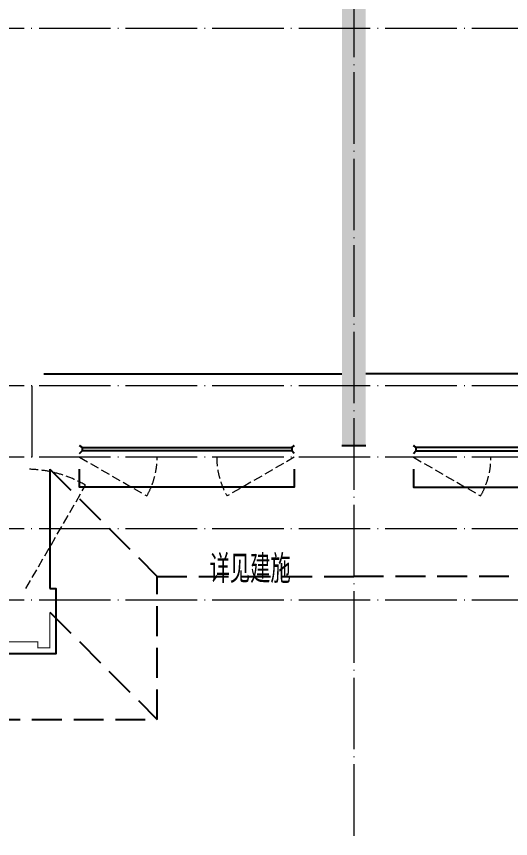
# Model space of a CAD drawing. Extents: x -518115 to 389031, y -209821 to 1628073.
# Drawn here: x 35487 to 39631, y 670657 to 677557 of the extents above; entities that cross this region are included whole.
import ezdxf

# ---------------------------------------------------------------- set-up
doc = ezdxf.new("R2010")
doc.units = 0
doc.header["$LTSCALE"] = 1000
doc.header["$MEASUREMENT"] = 0
doc.linetypes.add('DASH', pattern=[0.35, 0.25, -0.1])
doc.linetypes.add('DOTE', pattern=[2.42, 2, -0.2, 0.02, -0.2])
for name, color, linetype in [('3-栏杆1', 135, 'Continuous'), ('3.5方案汇报，与郭总、侯月琴确定户型_t8$0$2020.03.04 -1安徽标准化洋房户型(UA）_t8_t8$0$看线', 154, 'Continuous'), ('PUB_TEXT', 4, 'Continuous'), ('保温', 6, 'Continuous'), ('卫生间', 6, 'Continuous'), ('看线', 251, 'Continuous')]:
    doc.layers.add(name, color=color, linetype=linetype)
doc.layers.add('DOTE', color=19, linetype='DOTE', lineweight=9)
doc.layers.add('WINDOW', color=144, linetype='Continuous', lineweight=15)
doc.styles.add('_TCH_AXIS', font='COMPLEX', dxfattribs={"bigfont": 'GBCBIG'})

# ---------------------------------------------------------------- blocks, each defined once
blk = doc.blocks.new('HFHFTHFD')
at = {"layer": 'DOTE', "linetype": 'DOTE', "ltscale": 0.3}
for p, q in [((445616.6, 612948.8), (445616.6, 593448.8)), ((472616.6, 600248.8), (418616.6, 600248.8)), ((472616.6, 597248.8), (418616.6, 597248.8)), ((442916.6, 597248.8), (442916.6, 596648.8)), ((472616.6, 596648.8), (418616.6, 596648.8)), ((472616.6, 596048.8), (418616.6, 596048.8)), ((472616.6, 595448.8), (418616.6, 595448.8))]:
    blk.add_line(p, q, dxfattribs=at)
blk = doc.blocks.new('A$C718F517F')
at = {"layer": '保温', "linetype": 'Continuous', "ltscale": 10}
h = blk.add_hatch(dxfattribs=at)
h.set_pattern_fill('HEX', color=251, scale=10, angle=90, style=0)
h.set_pattern_definition([(90, (-503782.47, -516048.461), (-16.49778, 1e-15), [9.525, -19.05]), (210, (-503782.47, -516048.461), (8.24889, -14.2874966), [9.525, -19.05]), (150, (-503782.47, -516038.936), (-8.24889, -14.2874966), [9.525, -19.05])])
h.paths.add_polyline_path([(0.1, 0), (200.1, 0), (200, 4900), (0, 4900)])
at = {"layer": '保温', "color": 251, "linetype": 'ByBlock', "ltscale": 10}
blk.add_line((0, 0), (200, 0), dxfattribs=at)
blk = doc.blocks.new('A$C148B7D8E')
at = {"layer": '卫生间', "color": 159, "linetype": 'DASH', "true_color": 0x22346e}
for p, q in [((22550, 0), (23450, -900)), ((22550, -1200), (23450, -2100))]:
    blk.add_line(p, q, dxfattribs=at)
blk.add_lwpolyline([(9400.3, 15400), (7700, 15400), (7700, 10800), (7300, 10800), (7300, 10000), (900, 10000), (900, 9000), (-900, 9000), (-900, -900), (1750, -900), (1750, -2100), (23450, -2100), (23450, -900), (25100, -900)], dxfattribs=at)

msp = doc.modelspace()

# ---------------------------------------------------------------- linework, layer by layer
at = {"color": 30, "const_width": 8}
msp.add_lwpolyline([(35766.6, 672557.2), (35766.6, 672257.2), (35666.6, 672257.2), (35666.6, 672307.2), (34616.6, 672307.2), (34616.6, 672557.2)], dxfattribs=at)
at = {"layer": '3-栏杆1', "color": 5}
for p, q in [((36036.8, 673939.4), (36016.6, 673957.2)), ((36016.6, 673957.2), (36036.8, 673939.4)), ((36036.8, 673939.3), (37796.3, 673939.4)), ((36036.8, 673939.4), (36036.8, 673910.1)), ((37796.3, 673939.4), (37816.6, 673957.2)), ((37816.6, 673957.2), (37796.3, 673939.4)), ((37796.3, 673939.4), (37796.3, 673910.1)), ((38836.8, 673939.4), (38816.6, 673957.2)), ((38816.6, 673957.2), (38836.8, 673939.4)), ((40596.3, 673939.3), (38836.8, 673939.4)), ((38836.8, 673939.4), (38836.8, 673910.1)), ((36036.8, 673910.1), (36016.6, 673890.3)), ((36016.6, 673890.3), (36036.8, 673910.1)), ((37796.3, 673910.1), (36036.8, 673910)), ((37816.6, 673890.3), (37796.3, 673910.1)), ((38816.6, 673890.3), (38836.8, 673910.1)), ((38836.8, 673910.1), (40596.3, 673910))]:
    msp.add_line(p, q, dxfattribs=at)
at = {"layer": '3.5方案汇报，与郭总、侯月琴确定户型_t8$0$2020.03.04 -1安徽标准化洋房户型(UA）_t8_t8$0$看线', "ltscale": 10}
for p, q in [((35716.6, 674557.2), (38216.6, 674557.2)), ((40916.6, 674557.2), (38416.6, 674557.2))]:
    msp.add_line(p, q, dxfattribs=at)
at = {"layer": 'WINDOW', "color": 250, "linetype": 'DASH', "ltscale": 0.3}
for points in [[(36016.6, 673857.2), (36579.7, 673532.5, 0.131485), (36666.6, 673857.2)], [(37816.6, 673857.2), (37253.4, 673532.5, -0.131485), (37166.6, 673857.2)], [(38816.6, 673857.2), (39379.7, 673532.5, 0.131485), (39466.6, 673857.2)], [(35566.6, 672757.2), (36066.6, 673623.2, 0.131652), (35566.6, 673757.2)]]:
    msp.add_lwpolyline(points, format="xyb", dxfattribs=at)
at = {"layer": '看线', "color": 202, "ltscale": 0.5}
for points in [[(35766.6, 673757.2), (35766.6, 672757.2)], [(37816.6, 673757.2), (37816.6, 673607.2), (36016.6, 673607.2), (36016.6, 673757.2)], [(38816.6, 673757.2), (38816.6, 673607.2), (40616.6, 673607.2), (40616.6, 673757.2)]]:
    msp.add_lwpolyline(points, dxfattribs=at)
at = {"layer": '看线', "color": 201}
msp.add_lwpolyline([(35766.6, 672757.2), (35816.6, 672757.2), (35816.6, 672207.2), (34566.6, 672207.2), (34566.6, 672407.2)], dxfattribs=at)

# ---------------------------------------------------------------- block references
for name, p in [('HFHFTHFD', (-407300, 77208.4)), ('A$C148B7D8E', (13216.6, 673757.2)), ('A$C718F517F', (38216.6, 673957.2))]:
    msp.add_blockref(name, p)
at = {"xscale": -1}
msp.add_blockref('A$C148B7D8E', (63416.6, 673757.2), dxfattribs=at)

# ---------------------------------------------------------------- texts
at = {"layer": 'PUB_TEXT', "style": '_TCH_AXIS'}
msp.add_text('详见建施', height=236.31, dxfattribs=at).set_placement((37106.2, 672801.9))

doc.saveas('drawing.dxf')
